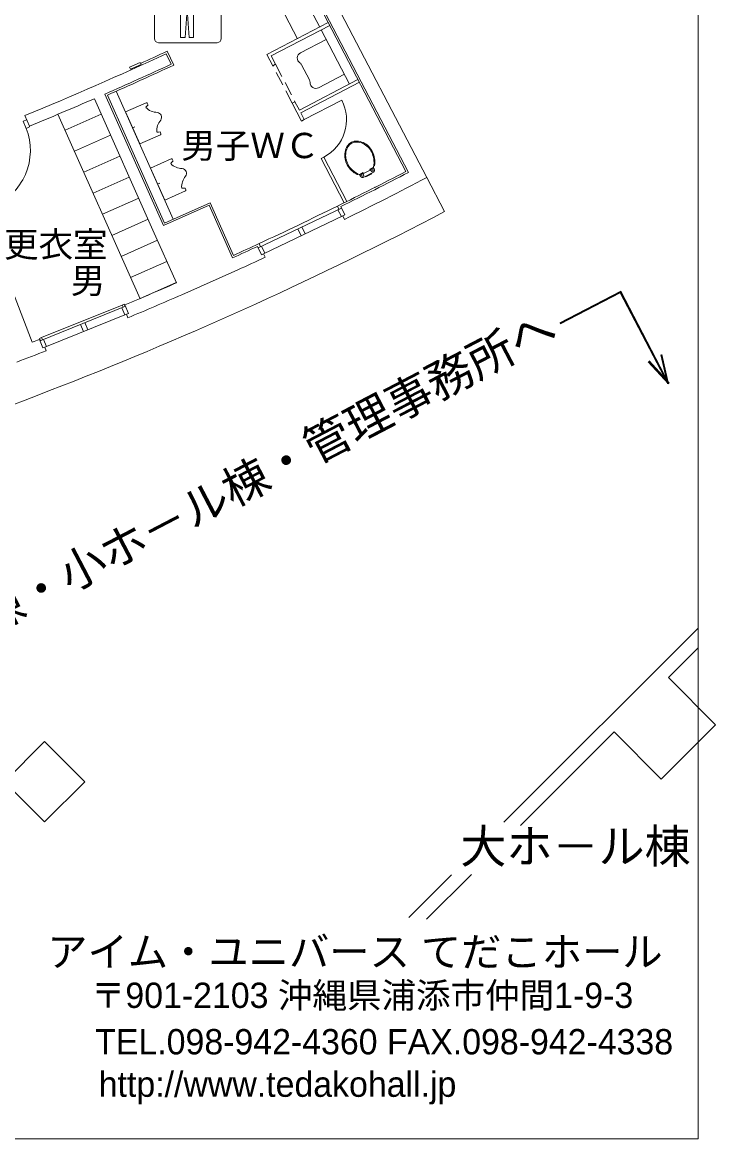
# Model space of a CAD drawing. Units: millimetres, scale not verified. Extents: x -25290 to 16938, y -16058 to 13603.
# Drawn here: x 7905 to 16938, y -15797 to -1246 of the extents above; entities that cross this region are included whole.
import ezdxf
from ezdxf.enums import TextEntityAlignment as Align

# ---------------------------------------------------------------- set-up
doc = ezdxf.new("R2010")
doc.units = ezdxf.units.MM
doc.header["$LTSCALE"] = 150
doc.linetypes.add('DASHED1', pattern=[1.8, 1.2, -0.6])
for name, color, linetype, lineweight in [('0-0_0', 7, 'Continuous', 9), ('0-2_2', 7, 'Continuous', 9), ('0-A_20', 7, 'Continuous', 9), ('0-F_120', 7, 'Continuous', 9), ('F-0', 7, 'Continuous', 9)]:
    doc.layers.add(name, color=color, linetype=linetype, lineweight=lineweight)
doc.styles.add('HG明朝B', font='')
doc.styles.add('HGｺﾞｼｯｸE', font='')
doc.styles.get('HG明朝B').set_extended_font_data('HG明朝B')
doc.styles.get('HGｺﾞｼｯｸE').set_extended_font_data('HGｺﾞｼｯｸE')

msp = doc.modelspace()

# ---------------------------------------------------------------- linework, layer by layer
at = {"layer": '0-0_0'}
for p, q in [((14180, -11672.3), (16710.4, -9141.9)), ((16321.7, -9785.5), (16710.4, -9396.8)), ((16321.7, -9785.5), (16937.6, -10401.4)), ((16937.6, -10401.4), (16229.7, -11109.3)), ((14393, -11714.1), (15613.8, -10493.4)), ((15613.8, -10493.4), (16229.7, -11109.3)), ((12940, -12912.3), (13495.2, -12357.1)), ((13170.5, -12936.7), (13755.8, -12351.3))]:
    msp.add_line(p, q, dxfattribs=at)
msp.add_lwpolyline([(7670.6, -11144.7), (8194.5, -11668.6), (8718.3, -11144.7), (8194.5, -10620.9)], close=True, dxfattribs=at)
at = {"layer": '0-2_2'}
for p, q in [((11230.1, -251.2), (11780.2, -1307.9)), ((11341.3, -193.8), (12901.6, -3191)), ((12935.4, -3201.7), (11352, -160.1)), ((13173.8, -3269.4), (11870.3, -765.4)), ((11329.9, -1152.4), (11489.4, -1459.4)), ((11092, -1666.2), (11891.2, -1250.2)), ((11146, -1683.3), (11909.7, -1285.7)), ((11798.7, -1343.5), (12166.5, -2049.9)), ((11527.3, -1645.5), (11865, -1470.1)), ((9780, -1655.8), (9843.4, -1792)), ((9792.1, -1622.6), (9876.6, -1804.1)), ((11092, -1666.2), (11167.2, -1810.8)), ((11202.7, -1792.3), (11146, -1683.3)), ((9439.5, -1768.2), (9302.5, -1829.7)), ((9302.5, -1829.7), (9314.8, -1857.2)), ((11167.2, -1810.8), (11202.7, -1792.3)), ((11543.6, -1800.6), (11645.2, -1996.1)), ((11513.7, -2389.7), (12277.5, -1992.1)), ((11532.2, -2425.2), (12296, -2027.6)), ((12100.3, -1923.2), (11762.7, -2098.6)), ((8980.5, -2181.1), (9743.7, -3895.1)), ((9128.2, -2143.4), (9871, -3811.8)), ((8842.9, -2241.2), (9606.5, -3956.2)), ((9013.6, -2193.9), (9756.7, -3862.7)), ((9249.4, -2413.1), (9519.5, -2293.4)), ((9544, -2323.7), (9532.9, -2298.6)), ((11421.5, -2299.2), (11457, -2280.7)), ((11421.5, -2299.2), (11542.9, -2532.5)), ((11513.7, -2389.7), (11457, -2280.7)), ((11578.5, -2514), (12066.9, -2259.8)), ((7996.1, -2599.7), (7938.9, -2460.9)), ((8368.9, -2444.3), (9440.9, -4851.9)), ((8460.7, -2650.4), (8931.9, -2441.1)), ((9434.9, -2831.7), (9249.4, -2413.1)), ((11578.5, -2514), (11532.2, -2425.2)), ((7915.3, -2535), (7961.8, -2516.4)), ((7953.5, -2627.6), (7915.3, -2535)), ((7953.5, -2627.6), (7999.9, -2609)), ((7996.1, -2599.7), (7999.9, -2609)), ((9342.2, -2622.5), (9370, -2610.2)), ((11542.9, -2532.5), (11578.5, -2514)), ((8582.8, -2924.8), (9054.1, -2715.4)), ((9434.9, -2831.7), (9705, -2712)), ((9699, -2673.5), (9710.3, -2698.9)), ((7088.3, -2962.6), (8034.4, -5414.6)), ((8705, -3199.1), (9176.2, -2989.8)), ((9574.6, -3145.1), (9844.7, -3025.4)), ((9869.1, -3055.7), (9858, -3030.6)), ((11797.2, -3021), (11832.7, -3002.5)), ((12097.7, -3598.2), (11797.2, -3021)), ((12133.6, -3580.4), (11832.7, -3002.5)), ((9760.1, -3563.6), (9574.6, -3145.1)), ((12347, -3267.5), (12480.2, -3198.2)), ((12350.4, -3215), (12435.2, -3170.8)), ((12434.5, -3168.9), (12430.4, -3161)), ((12435.2, -3170.8), (12430.6, -3162)), ((12431.5, -3159.3), (12474.7, -3136.9)), ((12437.2, -3169.8), (12447, -3164.7)), ((12448.6, -3180.8), (12441.7, -3167.5)), ((12449.7, -3163.3), (12460.3, -3157.8)), ((12460.7, -3156.4), (12455.7, -3146.7)), ((12475.2, -3166.9), (12462.8, -3143)), ((12481.4, -3121.9), (12488.4, -3118.3)), ((12490.9, -3164.4), (12487, -3157)), ((8827.2, -3473.5), (9298.4, -3264.2)), ((9667.4, -3354.5), (9695.1, -3342.2)), ((12276.9, -3228.4), (12283.9, -3224.8)), ((12300, -3227.8), (12343.1, -3205.3)), ((12313.3, -3256.9), (12309.4, -3249.5)), ((12311.8, -3221.6), (12324.3, -3245.5)), ((12318.9, -3217.9), (12324, -3227.6)), ((12325.3, -3228), (12336, -3222.5)), ((12338.6, -3221.1), (12348.4, -3216)), ((12344, -3218.3), (12350.9, -3231.6)), ((12349.3, -3213.3), (12345.2, -3205.4)), ((12350.4, -3215), (12345.8, -3206.2)), ((12380.1, -3261.6), (12375.4, -3252.7)), ((12380.1, -3261.6), (12456.4, -3221.9)), ((12456.4, -3221.9), (12451.8, -3213)), ((13405.9, -3713), (13173.8, -3269.4)), ((9760.1, -3563.6), (10030.1, -3444)), ((10024.1, -3405.5), (10035.4, -3430.9)), ((8949.3, -3747.9), (9420.6, -3538.6)), ((10338.2, -3630.4), (9743.7, -3895.1)), ((10351.2, -3598), (9756.7, -3862.7)), ((10338.2, -3630.4), (10643.6, -4316.4)), ((10351.2, -3598), (10656.2, -4283.2)), ((12061.6, -3666.3), (10977.3, -4185.2)), ((12078.9, -3769), (11046.4, -4263.1)), ((12030, -3681.3), (12010.8, -3641.1)), ((12016.5, -3687.8), (12060.8, -3777.6)), ((12052.8, -3648.3), (12106, -3756)), ((12078.9, -3769), (12106, -3756)), ((12101.2, -3814.2), (12078.9, -3769)), ((9071.5, -4022.3), (9542.7, -3813)), ((11546.8, -3912.6), (11590, -4003)), ((9606.5, -3956.2), (9911.9, -4642.2)), ((11492.7, -3938.5), (11535.8, -4028.9)), ((9193.7, -4296.7), (9664.9, -4087.4)), ((10968.9, -4167), (11019.2, -4276.1)), ((11008.9, -4170.1), (10989.7, -4129.8)), ((11064.4, -4254.5), (11022.5, -4163.6)), ((9315.8, -4571.1), (9787.1, -4361.8)), ((11019.2, -4276.1), (11046.4, -4263.1)), ((11067.5, -4308.9), (11046.4, -4263.1)), ((10712.8, -4471.9), (9981.1, -4797.7)), ((9909.2, -4636.2), (9438, -4845.5)), ((9249.6, -4946.7), (8135, -5396.9)), ((9217, -4959.8), (9205.8, -4931.8)), ((9241.8, -4928.2), (9288.2, -5039)), ((9260.3, -5050.3), (8199, -5479.1)), ((9203.1, -4965.4), (9241.7, -5057.7)), ((9260.3, -5050.3), (9288.2, -5039)), ((9279.8, -5096.8), (9260.3, -5050.3)), ((8664.7, -5182.9), (8702.1, -5275.8)), ((8720.4, -5160.4), (8757.8, -5253.3)), ((8127.7, -5378.3), (8171.2, -5490.3)), ((8139.6, -5395.1), (8128.4, -5367.2)), ((8167.5, -5383.8), (8156.3, -5356)), ((8217.6, -5471.6), (8181.4, -5378.2)), ((8171.2, -5490.3), (8199, -5479.1)), ((8217.2, -5526.1), (8199, -5479.1))]:
    msp.add_line(p, q, dxfattribs=at)
at = {"layer": '0-2_2', "linetype": 'DASHED1'}
for p, q in [((11421.5, -2299.2), (11167.2, -1810.8)), ((11202.7, -1792.3), (11457, -2280.7))]:
    msp.add_line(p, q, dxfattribs=at)
at = {"layer": '0-2_2'}
for points in [[(9439.5, -1768.2), (9451.8, -1795.6), (9314.8, -1857.2)], [(9205.8, -4931.8), (8156.3, -5356), (8128.4, -5367.2)], [(9244.9, -4948.5), (9233.6, -4920.6), (9205.8, -4931.8)]]:
    msp.add_lwpolyline(points, dxfattribs=at)
msp.add_circle((12499.2, -3397.1), 2, dxfattribs=at)
for centre, radius, start, end in [((-9858.7, 40747.8), 46730.6, 292.38667, 294.85049), ((-9858.7, 40747.8), 46705.5, 294.41333, 294.88113), ((11561.9, -1712.1), 75.1, 117.45, 236.25999), ((-9858.7, 40747.8), 46880.7, 293.69409, 294.85088), ((-9858.7, 40747.8), 46905.8, 293.72482, 294.88152), ((11481.4, -1832.9), 70.1, 27.45, 56.32999), ((11583, -2028.4), 70.1, 358.56, 27.45), ((11728.1, -2032), 75.1, 178.62999, 297.45), ((-9858.7, 40747.8), 46880.7, 292.38667, 293.51054), ((9664.9, -2479.5), 197.5, 127.67999, 140.14), ((9523.6, -2302.7), 9.79, 23.89999, 113.89999), ((11578.5, -2514), 550.6, 297.49998, 27.49998), ((9667.5, -2207.1), 213.3, 223.87999, 268.84), ((9656.4, -2483.7), 62.9, 324.21999, 83.98), ((9868.4, -2660.3), 213.3, 138.95999, 183.92), ((7231.7, -2917.1), 777.7, 291.09999, 21.8504), ((9664.9, -2479.5), 197.5, 267.65999, 280.12), ((9701, -2703), 9.79, 293.89999, 23.89999), ((12332.5, -2979.2), 227.3, 147.57999, 191.46999), ((12332.5, -2979.2), 215.3, 147.57999, 191.39999), ((12256.4, -2930.9), 137.2, 87.40999, 147.57999), ((12256.4, -2930.9), 125.2, 87.40999, 147.57999), ((12252.4, -3020.9), 215.3, 43.59, 87.40999), ((12252.4, -3020.9), 227.3, 43.59, 87.40999), ((12194.3, -3076.1), 295.4, 27.49998, 43.57999), ((12194.3, -3076.1), 307.4, 27.49998, 43.57999), ((9990, -3211.5), 197.5, 127.67999, 140.14), ((9848.8, -3034.7), 9.79, 23.89999, 113.89999), ((12411, -2963.3), 307.4, 191.40999, 207.49998), ((12411, -2963.3), 295.4, 191.40999, 207.49998), ((12215.8, -3063.1), 270.3, 8.37999, 27.14), ((12212.4, -3063.1), 285.3, 350.29999, 26.84999), ((12186.1, -3067.5), 300.4, 347.96999, 8.43999), ((9992.7, -2939.1), 213.3, 223.87999, 268.84), ((9981.5, -3215.7), 62.9, 324.21999, 83.98), ((-9858.7, 40747.8), 49483.8, 296.22845, 297.38406), ((12390, -2970.6), 285.3, 208.14, 244.68999), ((12388.1, -2973.4), 270.3, 207.84, 226.60999), ((12408.7, -2951.6), 300.4, 226.54999, 247.03999), ((12432.4, -3161.1), 2, 117.49998, 207.49998), ((12436.3, -3168), 2, 207.49998, 297.49998), ((12461.9, -3173.9), 15, 207.49998, 27.49998), ((12459.9, -3156.9), 1, 297.49998, 27.49998), ((12470, -3128), 10, 297.49998, 347.96999), ((12584.7, -3106.2), 110.1, 194.56999, 207.48999), ((12468.7, -3176), 25, 297.49998, 27.49998), ((12483.8, -3109.4), 10, 297.49998, 350.29999), ((10193.5, -3392.3), 213.3, 138.95999, 183.92), ((-9858.7, 40747.8), 49508.9, 296.26836, 297.41309), ((-9858.7, 40747.8), 49679.1, 296.23372, 297.62124), ((12272.3, -3219.5), 10, 244.68999, 297.49998), ((12295.4, -3218.9), 9.99, 247.01999, 297.49998), ((12211.7, -3300.3), 110.1, 27.60999, 40.42), ((12335.5, -3245.3), 25, 207.49998, 297.49998), ((12324.9, -3227.1), 1, 207.49998, 297.49998), ((12337.6, -3238.6), 15, 207.49998, 27.49998), ((12344.1, -3207.1), 2, 27.49998, 117.49998), ((12347.5, -3214.2), 2, 297.49998, 27.49998), ((9990, -3211.5), 197.5, 267.65999, 280.12), ((10026.2, -3435), 9.79, 293.89999, 23.89999), ((-9858.7, 40747.8), 50179.7, 285.10176, 297.62124), ((-9858.7, 40747.8), 49483.8, 294.91771, 296.22845), ((-9858.7, 40747.8), 49508.9, 294.46346, 294.87776), ((-9858.7, 40747.8), 49483.8, 294.49268, 294.91771), ((-9858.7, 40747.8), 49679.1, 294.46187, 294.912), ((-9858.7, 40747.8), 49508.9, 292.69336, 293.53653), ((-9858.7, 40747.8), 49679.1, 292.65872, 293.53812), ((-9858.7, 40747.8), 49508.9, 291.18689, 291.30276), ((-9858.7, 40747.8), 49679.1, 290.86259, 291.33701)]:
    msp.add_arc(centre, radius, start, end, dxfattribs=at)
at = {"layer": '0-A_20'}
for p, q in [((14907.3, -5164.6), (15701.4, -4750.1)), ((14914.3, -5177.9), (15695, -4770.4)), ((15695, -4770.4), (16316, -5960)), ((15701.4, -4750.1), (16329.3, -5953)), ((16059.7, -5670.2), (16322.7, -5956.5)), ((16065.3, -5665.1), (16328.2, -5951.4)), ((16070.8, -5660.1), (16333.7, -5946.3)), ((16223.4, -5580.4), (16308, -5959.8)), ((16230.8, -5578.7), (16315.3, -5958.1)), ((16238.1, -5577.1), (16322.7, -5956.5))]:
    msp.add_line(p, q, dxfattribs=at)
msp.add_lwpolyline([(14910.8, -5171.2), (15698.2, -4760.2), (16322.7, -5956.5)], dxfattribs=at)
at = {"layer": '0-F_120'}
for p, q in [((9625.1, -1456.9), (9625.1, -694)), ((10497, -694), (10497, -1456.9)), ((10442.9, -1511.2), (9679.7, -1511.2))]:
    msp.add_line(p, q, dxfattribs=at)
msp.add_lwpolyline([(9900, -943.3), (9910.2, -1127.2), (9953.2, -1127.2), (9953.2, -951.1), (9966.6, -951.1), (9966.6, -1441.9), (10025.1, -1441.9), (10046.6, -1138), (10057.6, -1138), (10078.2, -1441.9), (10136.9, -1441.9), (10136.9, -951.1), (10150.6, -951.1), (10150.6, -1127.2), (10193.8, -1127.2), (10203.7, -943.3)], dxfattribs=at)
for centre, radius, start, end in [((9681.5, -1454.8), 56.4, 182.11338, 268.17081), ((10440.8, -1455), 56.2, 272.08029, 358.07821)]:
    msp.add_arc(centre, radius, start, end, dxfattribs=at)
at = {"layer": 'F-0'}
for p, q in [((16710.4, -15796.6), (16710.4, 13603.4)), ((-25289.6, -15796.6), (16710.4, -15796.6))]:
    msp.add_line(p, q, dxfattribs=at)

# ---------------------------------------------------------------- texts
at = {"layer": '0-A_20', "style": 'HGｺﾞｼｯｸE'}
for s, height, p in [('男子ＷＣ', 329.9, (9975.5, -3115.4)), ('更衣室', 329.9, (7665.5, -4404.7)), ('男', 329.9, (8536.7, -4876.9)), ('大ホ－ル棟', 439.9, (13611.3, -12337.4))]:
    msp.add_text(s, height=height, dxfattribs=at).set_placement(p, align=Align.BOTTOM_LEFT)
msp.add_text('大ホール棟・小ホ－ル棟・管理事務所へ', height=439.9, rotation=27.564, dxfattribs=at).set_placement((5391.7, -10464.8), align=Align.BOTTOM_LEFT)
at = {"layer": 'F-0', "style": 'HG明朝B'}
for s, height, p in [('アイム・ユニバース てだこホール', 384.9, (8229, -13667.7)), ('〒901-2103 沖縄県浦添市仲間1-9-3', 329.9, (8796.9, -14191.7)), ('TEL.098-942-4360 FAX.098-942-4338', 329.9, (8853.9, -14796.7)), ('http://www.tedakohall.jp', 329.9, (8900.2, -15350.2))]:
    msp.add_text(s, height=height, dxfattribs=at).set_placement(p, align=Align.BOTTOM_LEFT)

doc.saveas('drawing.dxf')
